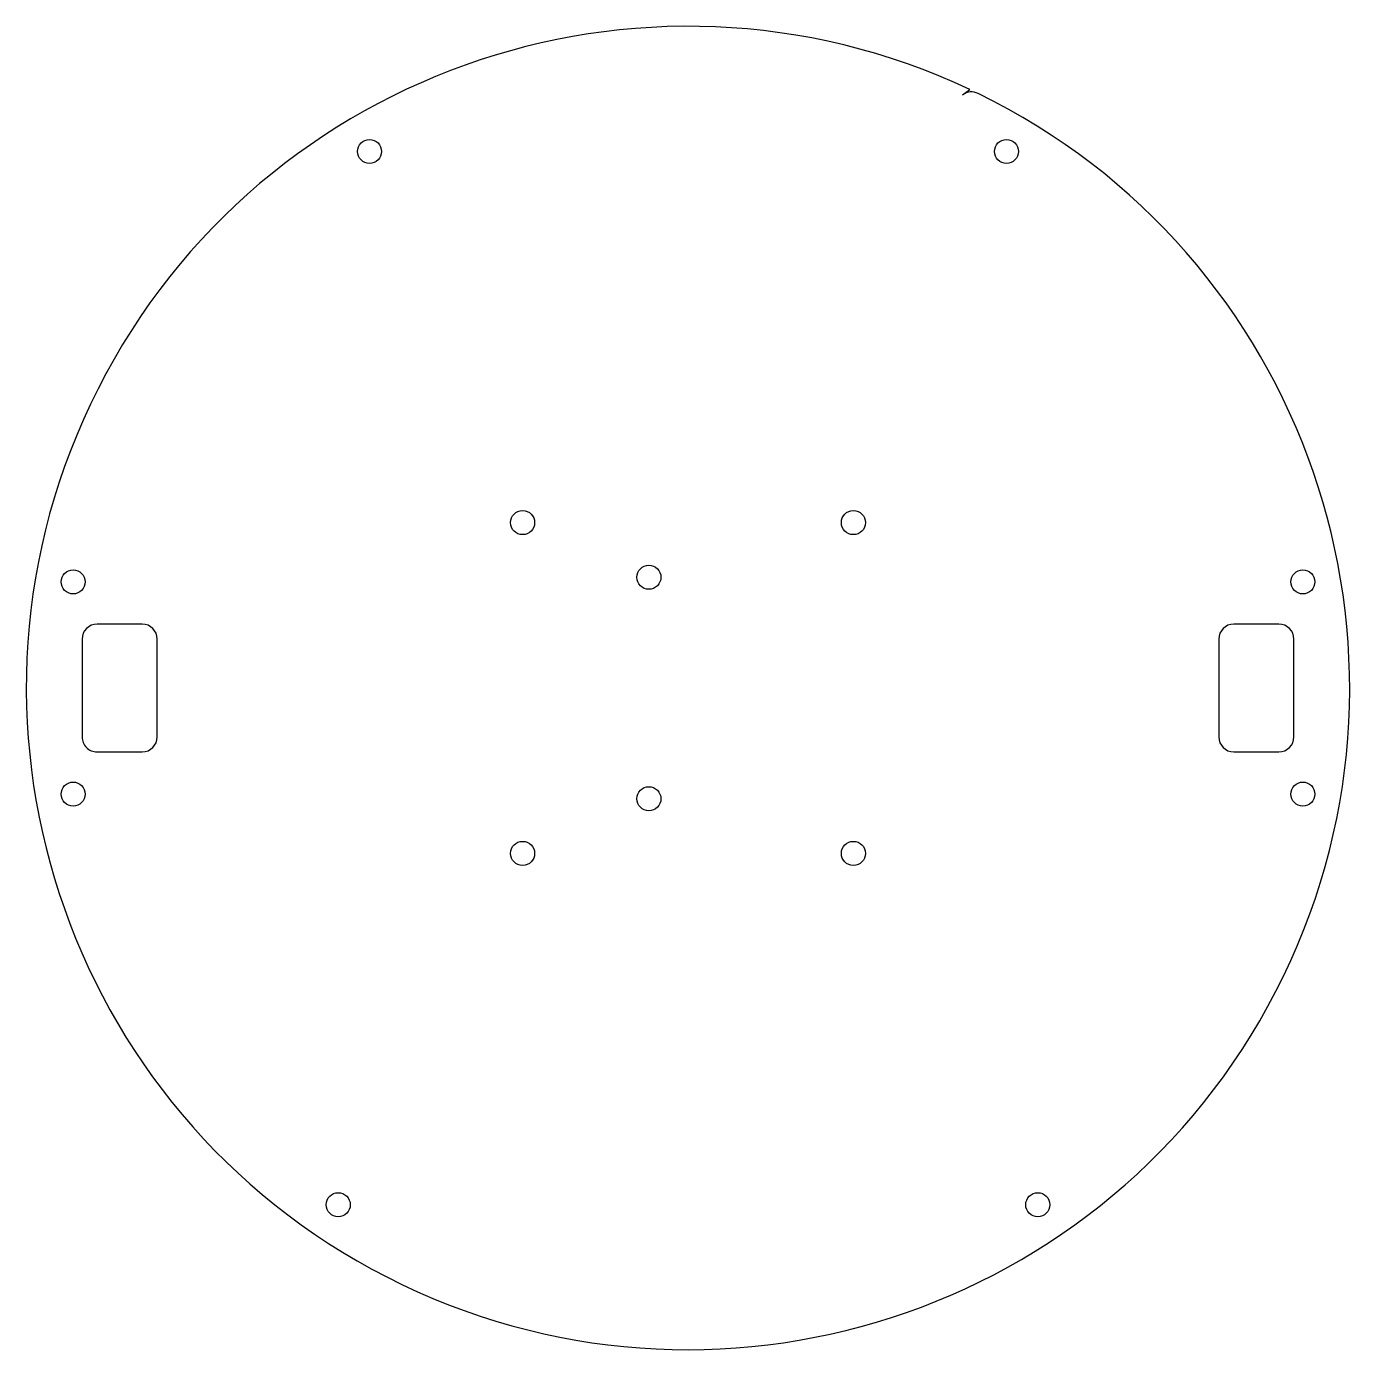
# Model space of a CAD drawing. Header units: millimetres. Extents: x -88 to 88, y -88 to 88.
import ezdxf

# ---------------------------------------------------------------- set-up
doc = ezdxf.new("R2010")
doc.units = ezdxf.units.MM
doc.layers.get('0').update_dxf_attribs({"linetype": 'CONTINUOUS'})

msp = doc.modelspace()

# ---------------------------------------------------------------- linework, layer by layer
for points in [[(37.500000000000014, 79.60998681070107, 291.0496880935682), (38.59052837163565, 79.08711095999135, 0.27796867590259366), (36.53431645783898, 78.90510064517726)], [(-70.60626947397196, 6.499999999999975, 0.4142135623730908), (-72.60626947397198, 8.499999999999993), (-78.60626947397198, 8.499999999999984, 0.41421356237308593), (-80.60626947397196, 6.500000000000007), (-80.60626947397196, -6.500000000000031, 0.41421356237309587), (-78.60626947397196, -8.500000000000028), (-72.60626947397198, -8.500000000000018, 0.4142135623730923), (-70.60626947397196, -6.500000000000008)], [(78.60626947397196, -8.500000000000018, 0.4142135623730865), (80.60626947397196, -6.500000000000031), (80.60626947397196, 6.500000000000009, 0.41421356237309553), (78.60626947397196, 8.5), (72.60626947397198, 8.499999999999984, 0.4142135623730926), (70.60626947397196, 6.499999999999973), (70.60626947397196, -6.500000000000007, 0.414213562373091), (72.60626947397198, -8.500000000000018)]]:
    msp.add_lwpolyline(points, format="xyb", close=True)
for centre, radius in [((-42.366362452453274, 71.37290334957208), 1.6000000000000014), ((42.36636245245328, 71.37290334957208), 1.6000000000000014), ((-21.999999999999993, 21.999999999999993), 1.6000000000000014), ((21.999999999999993, 21.999999999999993), 1.599999999999997), ((-5.199999999999996, 14.732000000000001), 1.5999999999999992), ((-81.79114349232782, 14.114136396444689), 1.6000000000000014), ((81.79114349232782, 14.1141363964447), 1.6000000000000014), ((-81.79114349232779, -14.11413639644471), 1.6000000000000014), ((-5.199999999999996, -14.732000000000001), 1.600000000000001), ((81.79114349232783, -14.114136396444506), 1.6000000000000014), ((-21.999999999999993, -21.999999999999993), 1.6000000000000014), ((21.999999999999993, -21.999999999999993), 1.599999999999997), ((-46.52755978429639, -68.73271550374481), 1.6000000000000014), ((46.52755978429635, -68.73271550374486), 1.6000000000000014)]:
    msp.add_circle(centre, radius)

doc.saveas('drawing.dxf')
